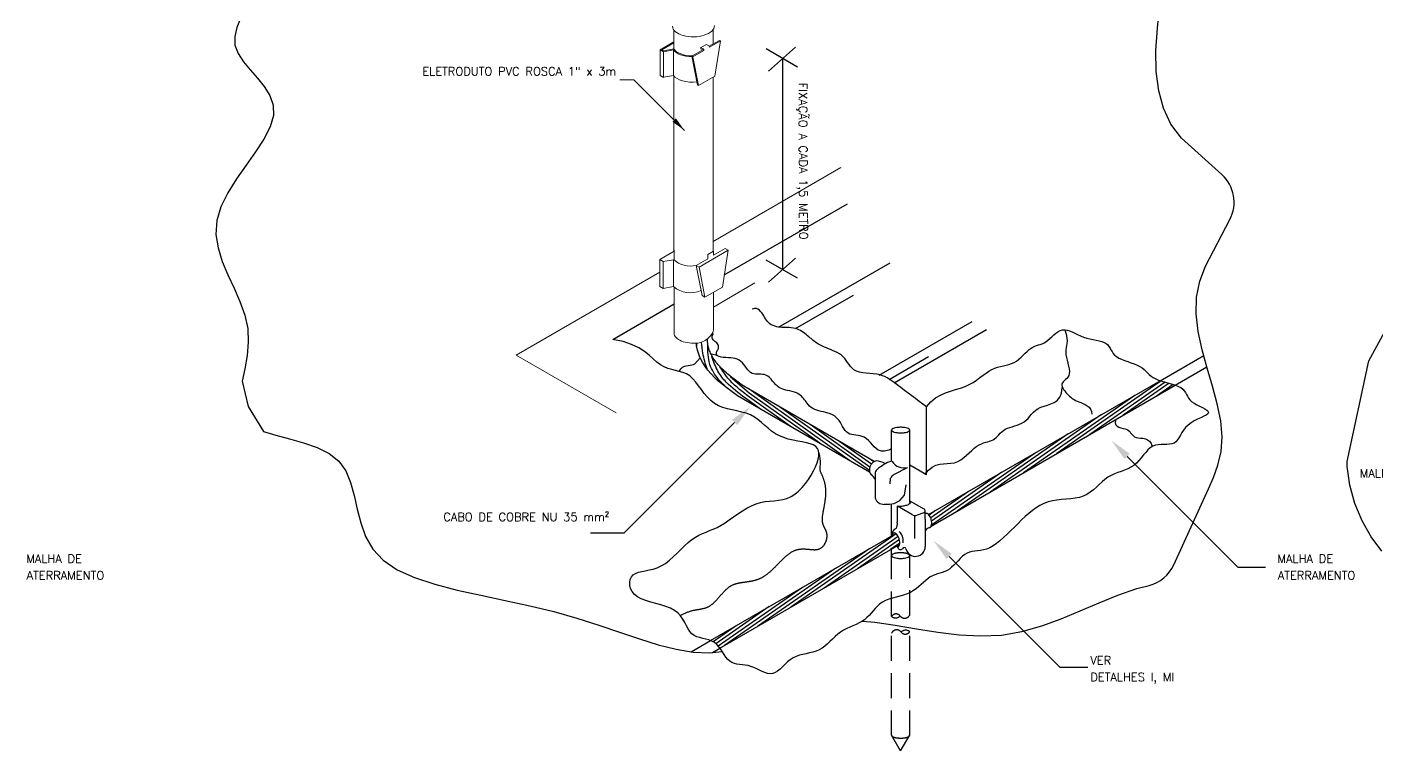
# Paper-space layout 'Layout4' of a CAD drawing. Header units: millimetres. Extents: x 16 to 267, y 19 to 196.
# Drawn here: x 80.6 to 135, y 106.3 to 135.4 of the extents above; entities that cross this region are included whole.
import ezdxf
from ezdxf.enums import TextEntityAlignment as Align

# ---------------------------------------------------------------- set-up
doc = ezdxf.new("R2010")
doc.units = ezdxf.units.MM
doc.linetypes.add('DASHED2', pattern=[9.525, 6.35, -3.175])
doc.linetypes.add('DASHEDX2', pattern=[1.5, 1, -0.5])
for name, color, linetype in [('C01', 1, 'Continuous'), ('C02', 42, 'Continuous'), ('C03', 7, 'Continuous')]:
    doc.layers.add(name, color=color, linetype=linetype)
doc.styles.add('80CL', font='romans.shx', dxfattribs={"height": 2})

psp = doc.layouts.new('Layout4')

# ---------------------------------------------------------------- linework, layer by layer
at = {"layer": 'C01'}
for p, q in [((111.616, 133.799), (110.347, 134.532)), ((111.535, 134.609), (110.436, 133.64)), ((111.012, 134.148), (111.012, 125.647)), ((111.616, 125.299), (110.347, 126.032)), ((111.535, 126.109), (110.436, 125.139)), ((110.85, 123.336), (115.339, 125.927)), ((111.533, 123.275), (113.871, 124.625)), ((114.901, 121.403), (118.643, 123.563)), ((115.507, 121.09), (119.222, 123.235)), ((115.296, 121.227), (116.882, 122.143)), ((109.662, 120.679), (108.911, 121.324)), ((113.703, 117.967), (109.737, 120.785)), ((126.262, 121.164), (122.054, 118.239)), ((126.42, 121.116), (123.393, 119.012)), ((126.583, 121.071), (124.731, 119.785)), ((126.742, 121.025), (126.07, 120.557)), ((110.124, 120.033), (109.512, 120.468)), ((111.317, 119.344), (109.587, 120.573)), ((112.51, 118.655), (109.662, 120.679)), ((125.198, 120.582), (120.715, 117.466)), ((114.505, 117.556), (110.93, 120.096)), ((123.859, 119.809), (119.376, 116.693)), ((124.834, 119.856), (124.731, 119.785)), ((114.527, 117.699), (112.123, 119.407)), ((114.586, 117.816), (113.316, 118.718)), ((122.52, 119.036), (118.038, 115.92)), ((114.68, 117.908), (114.509, 118.029)), ((121.182, 118.263), (117.011, 115.364)), ((119.843, 117.49), (117.014, 115.523)), ((118.504, 116.717), (116.977, 115.655)), ((117.166, 115.944), (116.911, 115.767)), ((115.591, 115.007), (111.344, 112.055)), ((115.669, 114.904), (112.683, 112.828)), ((115.715, 114.779), (114.022, 113.601)), ((114.527, 114.425), (110.005, 111.282)), ((115.731, 114.632), (115.36, 114.374)), ((113.149, 113.626), (108.667, 110.51)), ((111.811, 112.853), (108.415, 110.492)), ((110.472, 112.08), (108.323, 110.586)), ((109.133, 111.307), (108.209, 110.665))]:
    psp.add_line(p, q, dxfattribs=at)
at = {"layer": 'C01', "linetype": 'DASHED2'}
for p, q in [((126.226, 121.176), (127.978, 122.187)), ((126.83, 120.996), (128.103, 121.731)), ((107.323, 110.262), (108.105, 110.713)), ((108.184, 110.231), (108.484, 110.404))]:
    psp.add_line(p, q, dxfattribs=at)
at = {"layer": 'C01', "linetype": 'DASHEDX2'}
for p, q in [((115.4, 111.682), (115.4, 114.132)), ((116.129, 111.74), (116.129, 114.132)), ((115.4, 106.899), (115.4, 111.016)), ((116.129, 106.899), (116.129, 111.074)), ((115.765, 106.267), (115.4, 106.899)), ((115.765, 106.267), (116.129, 106.899))]:
    psp.add_line(p, q, dxfattribs=at)
at = {"layer": 'C01'}
psp.add_lwpolyline([(114.228, 111.499), (114.719, 111.452), (115.547, 111.328), (116.397, 111.184), (117.259, 111.047), (118.124, 110.942), (118.983, 110.897), (119.827, 110.936), (120.647, 111.077), (121.447, 111.304), (122.23, 111.589), (123.001, 111.909), (123.762, 112.235), (124.519, 112.543), (125.275, 112.806), (125.77, 112.931, 0.227235), (126.765, 113.762), (128.163, 116.818), (128.365, 117.278), (128.544, 117.777), (128.671, 118.32), (128.716, 118.912), (128.658, 119.556), (128.518, 120.24), (128.327, 120.954), (128.116, 121.685), (127.914, 122.422), (127.753, 123.151), (127.664, 123.861), (127.677, 124.539), (127.812, 125.177), (128.046, 125.781), (129.029, 127.666, 0.342423), (128.701, 129.475), (127.074, 130.936), (126.656, 131.502), (126.356, 132.141), (126.162, 132.851), (126.063, 133.628), (126.049, 134.471), (126.106, 135.374), (126.209, 136.325)], format="xyb", dxfattribs=at)
for points in [[(89.184, 135.797), (89.027, 135.401), (88.937, 135.03), (88.946, 134.679), (89.071, 134.343), (89.288, 134.015), (89.56, 133.689), (89.853, 133.358), (90.13, 133.015), (90.354, 132.653), (90.491, 132.267), (90.505, 131.848), (90.371, 131.393), (90.116, 130.905), (89.779, 130.39), (89.398, 129.855), (89.012, 129.304), (88.66, 128.744), (88.38, 128.18), (88.211, 127.619), (88.18, 127.065), (88.266, 126.518), (88.438, 125.976), (88.663, 125.437), (88.91, 124.899), (89.146, 124.361), (89.34, 123.82), (89.46, 123.276), (89.485, 122.728), (89.434, 122.185), (89.342, 121.655), (89.238, 121.151)], [(133.756, 117.921), (134.626, 121.981), (138.801, 129.627)], [(89.238, 121.151), (89.476, 120.136), (90.091, 119.133), (90.597, 118.976), (91.149, 118.829), (91.712, 118.672), (92.254, 118.485), (92.739, 118.247), (93.134, 117.936), (93.415, 117.54), (93.608, 117.071), (93.748, 116.552), (93.871, 116.004), (94.013, 115.449), (94.21, 114.906), (94.498, 114.399), (94.913, 113.947), (95.48, 113.566), (96.185, 113.249), (96.999, 112.981), (97.897, 112.748), (98.852, 112.535), (99.839, 112.33), (100.83, 112.116), (101.799, 111.881), (102.725, 111.616), (103.605, 111.332), (104.442, 111.048), (105.239, 110.78), (105.997, 110.545), (106.72, 110.362), (107.41, 110.247), (108.07, 110.219), (108.574, 110.273)], [(135.147, 114.313), (134.714, 114.883), (134.351, 115.528), (134.067, 116.228), (133.867, 116.965), (133.759, 117.718), (133.756, 117.921)]]:
    psp.add_lwpolyline(points, dxfattribs=at)
at = {"layer": 'C01', "linetype": 'DASHEDX2'}
for points in [[(115.4, 114.132, -0.236645), (115.417, 114.166, -0.085557), (115.507, 114.212, -0.043156), (115.615, 114.236, -0.031861), (115.765, 114.245, -0.031861), (115.914, 114.236, -0.043156), (116.023, 114.212, -0.085557), (116.112, 114.166, -0.236645), (116.129, 114.132)], [(115.4, 106.899, 0.236645), (115.417, 106.865, 0.085557), (115.507, 106.82, 0.043156), (115.615, 106.796, 0.031861), (115.765, 106.787, 0.031861), (115.914, 106.796, 0.043156), (116.023, 106.82, 0.085557), (116.112, 106.865, 0.236645), (116.129, 106.899, 0.236645)]]:
    psp.add_lwpolyline(points, format="xyb", dxfattribs=at)
for centre, radius, start, end in [((115.58, 111.575), 0.209, 37.1382, 149.2376), ((115.562, 111.894), 0.267, 232.6344, 313.7414), ((115.926, 111.837), 0.225, 217.1382, 334.3722), ((115.603, 110.919), 0.225, 37.1382, 154.3722), ((115.968, 110.862), 0.267, 52.6344, 133.7414), ((115.95, 111.181), 0.209, 217.1382, 329.2376)]:
    psp.add_arc(centre, radius, start, end, dxfattribs=at)
at = {"layer": 'C01'}
psp.add_open_spline([(107.55, 122.584), (107.55, 122.618), (107.55, 122.652), (107.55, 122.686)], degree=3, dxfattribs=at)
psp.add_open_spline([(107.966, 121.65), (107.902, 121.859), (107.793, 122.21), (107.753, 122.578), (107.749, 122.728)], degree=3, knots=[0, 0, 0, 0, 0.145363, 0.2448986, 0.2448986, 0.2448986, 0.2448986], dxfattribs=at)
for points in [[(108.791, 120.861), (108.43, 121.229), (108.081, 121.834), (107.996, 122.63)], [(109.512, 120.468), (108.738, 121.114), (108.406, 121.553), (108.165, 122.144)], [(109.587, 120.573), (108.805, 121.281), (108.478, 121.739)]]:
    psp.add_spline(points, degree=3, dxfattribs=at)
at = {"layer": 'C02', "lineweight": 0}
for p, q in [((106.63, 135.295), (106.63, 134.528)), ((108.213, 135.313), (108.213, 134.732)), ((106.63, 133.438), (106.63, 126.38)), ((108.213, 133.4), (108.213, 126.374)), ((106.64, 126.441), (106.64, 126.03)), ((106.64, 124.95), (106.64, 123.083)), ((108.222, 124.733), (108.222, 123.31))]:
    psp.add_line(p, q, dxfattribs=at)
at = {"layer": 'C02', "lineweight": 0, "ltscale": 1.6}
for p, q in [((105.016, 133.293), (104.453, 133.293)), ((107.054, 131.254), (105.016, 133.293))]:
    psp.add_line(p, q, dxfattribs=at)
at = {"layer": 'C02'}
for p, q in [((108.661, 125.433), (113.629, 128.302)), ((104.167, 122.839), (106.64, 124.267)), ((108.381, 122.19), (108.133, 122.241)), ((114.7, 117.919), (109.451, 120.95)), ((116.893, 115.787), (126.226, 121.176)), ((116.994, 115.317), (126.83, 120.996)), ((114.512, 117.499), (109.194, 120.57)), ((116.808, 117.389), (116.808, 120.126)), ((104.62, 115.037), (109.074, 119.492)), ((115.4, 117.938), (115.4, 119.187)), ((116.129, 116.223), (116.129, 119.187)), ((129.343, 113.674), (124.889, 118.129)), ((115.486, 117.393), (116.038, 117.683)), ((116.808, 117.389), (116.129, 117.781)), ((114.739, 117.435), (114.739, 116.446)), ((115.339, 117.029), (115.363, 117.245)), ((115.4, 114.925), (115.4, 116.215)), ((115.627, 116.122), (115.627, 115.484)), ((116.213, 115.786), (115.637, 116.122)), ((116.687, 116.02), (116.144, 116.329)), ((116.448, 115.77), (116.716, 115.867)), ((116.752, 115.601), (116.752, 115.922)), ((116.321, 115.748), (116.321, 114.821)), ((116.752, 115.601), (116.752, 114.499)), ((104.62, 115.037), (103.265, 115.037)), ((108.105, 110.713), (115.57, 115.023)), ((108.484, 110.404), (115.725, 114.584)), ((115.4, 114.132), (115.4, 114.397)), ((122.176, 109.645), (117.721, 114.099)), ((129.343, 113.674), (130.468, 113.674)), ((122.176, 109.645), (123.301, 109.645))]:
    psp.add_line(p, q, dxfattribs=at)
for points in [[(116.808, 120.126), (116.982, 120.326), (117.169, 120.48), (117.368, 120.598), (117.572, 120.689), (117.777, 120.76), (117.98, 120.821), (118.175, 120.879), (118.358, 120.943), (118.527, 121.02), (118.682, 121.107), (118.825, 121.201), (118.958, 121.298), (119.084, 121.393), (119.204, 121.483), (119.322, 121.564), (119.438, 121.632), (119.554, 121.684), (119.671, 121.723), (119.787, 121.753), (119.902, 121.779), (120.015, 121.803), (120.126, 121.83), (120.233, 121.864), (120.335, 121.909), (120.433, 121.968), (120.526, 122.039), (120.615, 122.116), (120.701, 122.198), (120.784, 122.279), (120.864, 122.357), (120.942, 122.427), (121.019, 122.486), (121.095, 122.531), (121.169, 122.565), (121.244, 122.591), (121.318, 122.614), (121.392, 122.637), (121.467, 122.663), (121.542, 122.697), (121.617, 122.742), (121.694, 122.801), (121.772, 122.87), (121.851, 122.944), (121.932, 123.018), (122.016, 123.088), (122.101, 123.149), (122.189, 123.195), (122.28, 123.222), (122.373, 123.227), (122.47, 123.212), (122.571, 123.181), (122.675, 123.138), (122.783, 123.088), (122.896, 123.035), (123.013, 122.982), (123.134, 122.934), (123.261, 122.894), (123.389, 122.861), (123.517, 122.832), (123.641, 122.805), (123.758, 122.777), (123.866, 122.747), (123.962, 122.711), (124.043, 122.667), (124.107, 122.615), (124.157, 122.554), (124.2, 122.488), (124.239, 122.418), (124.28, 122.346), (124.327, 122.276), (124.385, 122.207), (124.459, 122.144), (124.553, 122.087), (124.663, 122.036), (124.785, 121.988), (124.913, 121.943), (125.044, 121.898), (125.172, 121.852), (125.292, 121.803), (125.4, 121.749), (125.492, 121.69), (125.572, 121.627), (125.644, 121.561), (125.712, 121.494), (125.782, 121.428), (125.856, 121.363), (125.941, 121.303), (126.041, 121.248), (126.157, 121.199), (126.288, 121.155), (126.427, 121.114), (126.568, 121.075), (126.707, 121.036), (126.839, 120.994), (126.956, 120.948), (127.056, 120.895), (127.133, 120.835), (127.192, 120.769), (127.238, 120.698), (127.279, 120.624), (127.319, 120.549), (127.364, 120.473), (127.42, 120.4), (127.494, 120.329), (127.588, 120.264), (127.697, 120.202), (127.811, 120.145), (127.923, 120.091), (128.023, 120.039), (128.102, 119.989), (128.153, 119.94), (128.167, 119.892), (128.137, 119.843), (128.07, 119.794), (127.973, 119.741), (127.856, 119.685), (127.726, 119.623), (127.591, 119.554), (127.462, 119.477), (127.344, 119.39), (127.246, 119.293), (127.164, 119.189), (127.095, 119.083), (127.033, 118.979), (126.975, 118.881), (126.916, 118.792), (126.852, 118.719), (126.778, 118.664), (126.691, 118.631), (126.593, 118.614), (126.487, 118.609), (126.375, 118.608), (126.259, 118.607), (126.144, 118.598), (126.031, 118.576), (125.923, 118.536), (125.823, 118.472), (125.728, 118.389), (125.637, 118.291), (125.547, 118.184), (125.455, 118.072), (125.361, 117.962), (125.261, 117.859), (125.154, 117.767), (125.037, 117.691), (124.912, 117.628), (124.782, 117.573), (124.648, 117.523), (124.512, 117.474), (124.377, 117.421), (124.245, 117.36), (124.117, 117.287), (123.996, 117.2), (123.88, 117.101), (123.765, 116.995), (123.649, 116.888), (123.529, 116.783), (123.404, 116.685), (123.269, 116.599), (123.124, 116.529), (122.965, 116.479), (122.795, 116.444), (122.617, 116.421), (122.433, 116.404), (122.247, 116.387), (122.061, 116.367), (121.879, 116.337), (121.703, 116.294), (121.535, 116.233), (121.374, 116.154), (121.22, 116.061), (121.071, 115.954), (120.925, 115.835), (120.782, 115.707), (120.639, 115.571), (120.495, 115.429), (120.35, 115.284), (120.204, 115.138), (120.058, 114.995), (119.912, 114.858), (119.767, 114.732), (119.625, 114.619), (119.487, 114.523), (119.352, 114.447), (119.222, 114.394), (119.097, 114.36), (118.977, 114.338), (118.862, 114.324), (118.751, 114.313), (118.644, 114.297), (118.542, 114.273), (118.444, 114.234), (118.35, 114.176), (118.258, 114.104), (118.169, 114.02), (118.082, 113.929), (117.995, 113.837), (117.907, 113.747), (117.819, 113.665), (117.728, 113.593), (117.634, 113.537), (117.539, 113.492), (117.441, 113.456), (117.343, 113.425), (117.245, 113.395), (117.148, 113.362), (117.052, 113.323), (116.959, 113.273), (116.868, 113.21), (116.778, 113.137), (116.687, 113.056), (116.594, 112.971), (116.496, 112.885), (116.392, 112.802), (116.28, 112.723), (116.157, 112.654), (116.024, 112.595), (115.881, 112.545), (115.734, 112.502), (115.584, 112.46), (115.436, 112.418), (115.293, 112.373), (115.159, 112.321), (115.035, 112.259), (114.926, 112.185), (114.829, 112.101), (114.74, 112.01), (114.656, 111.914), (114.575, 111.818), (114.492, 111.724), (114.404, 111.635), (114.309, 111.554), (114.204, 111.483), (114.09, 111.42), (113.969, 111.363), (113.844, 111.307), (113.717, 111.252), (113.591, 111.192), (113.467, 111.127), (113.347, 111.052), (113.234, 110.967), (113.126, 110.873), (113.022, 110.775), (112.919, 110.675), (112.815, 110.578), (112.709, 110.486), (112.598, 110.405), (112.482, 110.337), (112.358, 110.285), (112.228, 110.245), (112.094, 110.213), (111.958, 110.185), (111.822, 110.156), (111.689, 110.121), (111.559, 110.076), (111.435, 110.017), (111.318, 109.94), (111.209, 109.851), (111.104, 109.755), (111.003, 109.658), (110.905, 109.567), (110.808, 109.487), (110.711, 109.425), (110.612, 109.387), (110.51, 109.377), (110.406, 109.392), (110.299, 109.425), (110.19, 109.471), (110.079, 109.525), (109.966, 109.581), (109.852, 109.633), (109.736, 109.675), (109.619, 109.705), (109.503, 109.724), (109.388, 109.737), (109.276, 109.749), (109.168, 109.764), (109.066, 109.788), (108.97, 109.824), (108.881, 109.878), (108.801, 109.952), (108.727, 110.043), (108.657, 110.145), (108.587, 110.253), (108.516, 110.362), (108.439, 110.465), (108.356, 110.558), (108.261, 110.636), (108.155, 110.695), (108.04, 110.738), (107.919, 110.771), (107.795, 110.8), (107.673, 110.831), (107.557, 110.869), (107.449, 110.919), (107.353, 110.988), (107.272, 111.08), (107.201, 111.189), (107.134, 111.312), (107.066, 111.442), (106.99, 111.574), (106.901, 111.703), (106.792, 111.823), (106.659, 111.928), (106.496, 112.015), (106.311, 112.086), (106.11, 112.148), (105.903, 112.204), (105.696, 112.26), (105.499, 112.32), (105.318, 112.389), (105.163, 112.472), (105.039, 112.573), (104.947, 112.687), (104.885, 112.81), (104.853, 112.935), (104.849, 113.058), (104.871, 113.173), (104.92, 113.275), (104.992, 113.358), (105.087, 113.419), (105.202, 113.463), (105.333, 113.496), (105.478, 113.524), (105.633, 113.554), (105.794, 113.593), (105.959, 113.646), (106.124, 113.721), (106.287, 113.822), (106.447, 113.945), (106.604, 114.083), (106.759, 114.23), (106.911, 114.379), (107.061, 114.524), (107.208, 114.66), (107.353, 114.778), (107.497, 114.876), (107.639, 114.955), (107.781, 115.023), (107.925, 115.082), (108.07, 115.14), (108.219, 115.202), (108.371, 115.271), (108.529, 115.355), (108.692, 115.455), (108.86, 115.569), (109.033, 115.691), (109.21, 115.815), (109.389, 115.935), (109.571, 116.047), (109.755, 116.143), (109.939, 116.219), (110.123, 116.272), (110.307, 116.305), (110.488, 116.327), (110.668, 116.343), (110.845, 116.363), (111.018, 116.392), (111.186, 116.438), (111.349, 116.508), (111.506, 116.606), (111.656, 116.731), (111.797, 116.875), (111.929, 117.035), (112.049, 117.204), (112.158, 117.377), (112.252, 117.549), (112.332, 117.714), (112.396, 117.868), (112.442, 118.01), (112.469, 118.139), (112.474, 118.256), (112.456, 118.359), (112.413, 118.45), (112.344, 118.526), (112.247, 118.589), (112.121, 118.639), (111.97, 118.679), (111.801, 118.714), (111.619, 118.747), (111.43, 118.783), (111.24, 118.827), (111.054, 118.882), (110.879, 118.952), (110.718, 119.042), (110.569, 119.146), (110.429, 119.259), (110.293, 119.378), (110.157, 119.496), (110.018, 119.608), (109.872, 119.71), (109.715, 119.796), (109.543, 119.862), (109.361, 119.914), (109.172, 119.957), (108.98, 119.997), (108.789, 120.041), (108.603, 120.094), (108.426, 120.164), (108.261, 120.255), (108.113, 120.372), (107.978, 120.509), (107.854, 120.66), (107.737, 120.818), (107.623, 120.974), (107.509, 121.122), (107.392, 121.255), (107.268, 121.365), (107.135, 121.447), (106.994, 121.507), (106.847, 121.552), (106.696, 121.589), (106.543, 121.626), (106.39, 121.671), (106.239, 121.731), (106.092, 121.813), (105.949, 121.923), (105.801, 122.055), (105.636, 122.2), (105.443, 122.35), (105.212, 122.497), (104.929, 122.633), (104.586, 122.749), (104.167, 122.839)], [(122.373, 123.227), (122.431, 123.05), (122.461, 122.904), (122.47, 122.782), (122.464, 122.679), (122.45, 122.587), (122.432, 122.502), (122.418, 122.417), (122.413, 122.326), (122.422, 122.224), (122.443, 122.114), (122.47, 121.999), (122.499, 121.881), (122.527, 121.766), (122.549, 121.655), (122.561, 121.552), (122.557, 121.461), (122.537, 121.384), (122.502, 121.319), (122.457, 121.265), (122.408, 121.217), (122.359, 121.174), (122.314, 121.132), (122.279, 121.09), (122.258, 121.045), (122.255, 120.994), (122.269, 120.939), (122.295, 120.88), (122.332, 120.82), (122.376, 120.761), (122.425, 120.702), (122.476, 120.647), (122.525, 120.596), (122.572, 120.551), (122.616, 120.511), (122.66, 120.475), (122.706, 120.442), (122.755, 120.412), (122.809, 120.382), (122.871, 120.354), (122.942, 120.324), (123.023, 120.293), (123.11, 120.258), (123.197, 120.216), (123.28, 120.166), (123.354, 120.104), (123.412, 120.029), (123.452, 119.938), (123.466, 119.828)], [(106.847, 121.552), (106.908, 121.648), (106.977, 121.714), (107.051, 121.756), (107.128, 121.779), (107.205, 121.792), (107.281, 121.8), (107.354, 121.809), (107.42, 121.827), (107.479, 121.857), (107.693, 122.095)], [(116.734, 117.394), (116.881, 117.576), (117.033, 117.698), (117.186, 117.774), (117.341, 117.814), (117.494, 117.832), (117.645, 117.84), (117.791, 117.849), (117.931, 117.874), (118.063, 117.923), (118.188, 117.992), (118.307, 118.078), (118.42, 118.173), (118.528, 118.272), (118.631, 118.369), (118.731, 118.459), (118.829, 118.536), (118.924, 118.595), (119.016, 118.639), (119.106, 118.671), (119.192, 118.696), (119.274, 118.717), (119.351, 118.737), (119.424, 118.761), (119.491, 118.792), (119.552, 118.833), (119.61, 118.883), (119.665, 118.939), (119.721, 118.998), (119.778, 119.058), (119.84, 119.116), (119.907, 119.171), (119.982, 119.219), (120.067, 119.259), (120.16, 119.293), (120.257, 119.323), (120.358, 119.353), (120.459, 119.384), (120.558, 119.42), (120.653, 119.464), (120.741, 119.518), (120.821, 119.584), (120.896, 119.659), (120.968, 119.741), (121.042, 119.824), (121.12, 119.907), (121.205, 119.984), (121.302, 120.053), (121.414, 120.111), (121.542, 120.155), (121.68, 120.194), (121.82, 120.238), (121.954, 120.298), (122.075, 120.384), (122.173, 120.507), (122.242, 120.677), (122.273, 120.905)], [(124.42, 119.574), (124.412, 119.476), (124.438, 119.402), (124.489, 119.348), (124.559, 119.309), (124.641, 119.279), (124.728, 119.255), (124.811, 119.232), (124.886, 119.204), (124.945, 119.169), (124.992, 119.127), (125.031, 119.082), (125.066, 119.035), (125.102, 118.99), (125.143, 118.95), (125.192, 118.916), (125.256, 118.891), (125.335, 118.877), (125.427, 118.868), (125.525, 118.857), (125.623, 118.836), (125.715, 118.8), (125.796, 118.741), (125.86, 118.651), (125.9, 118.525)], [(106.889, 111.716), (106.943, 111.748), (106.992, 111.775), (107.039, 111.799), (107.082, 111.819), (107.122, 111.837), (107.16, 111.852), (107.195, 111.865), (107.228, 111.876), (107.26, 111.887), (107.289, 111.896), (107.318, 111.904), (107.345, 111.911), (107.371, 111.918), (107.396, 111.924), (107.421, 111.93), (107.445, 111.935), (107.469, 111.94), (107.493, 111.944), (107.516, 111.949), (107.54, 111.953), (107.563, 111.957), (107.586, 111.961), (107.609, 111.965), (107.631, 111.969), (107.653, 111.972), (107.676, 111.976), (107.697, 111.98), (107.719, 111.984), (107.74, 111.988), (107.762, 111.992), (107.782, 111.997), (107.803, 112.002), (107.824, 112.007), (107.844, 112.012), (107.864, 112.017), (107.883, 112.023), (107.903, 112.029), (107.922, 112.036), (107.941, 112.043), (107.96, 112.05), (107.978, 112.058), (107.996, 112.066), (108.014, 112.075), (108.032, 112.084), (108.049, 112.094), (108.067, 112.104), (108.084, 112.114), (108.1, 112.125), (108.117, 112.136), (108.133, 112.147), (108.15, 112.159), (108.166, 112.172), (108.182, 112.184), (108.197, 112.197), (108.213, 112.21), (108.228, 112.224), (108.243, 112.238), (108.258, 112.252), (108.273, 112.266), (108.288, 112.281), (108.303, 112.295), (108.317, 112.31), (108.332, 112.325), (108.346, 112.341), (108.361, 112.356), (108.375, 112.372), (108.389, 112.387), (108.403, 112.403), (108.417, 112.419), (108.431, 112.435), (108.445, 112.451), (108.459, 112.467), (108.473, 112.483), (108.486, 112.5), (108.5, 112.516), (108.514, 112.532), (108.528, 112.548), (108.542, 112.564), (108.555, 112.58), (108.569, 112.596), (108.583, 112.612), (108.597, 112.627), (108.611, 112.643), (108.625, 112.658), (108.639, 112.674), (108.653, 112.689), (108.667, 112.704), (108.681, 112.719), (108.696, 112.733), (108.71, 112.747), (108.725, 112.762), (108.739, 112.775), (108.754, 112.789), (108.769, 112.802), (108.784, 112.815), (108.799, 112.828), (108.814, 112.84), (108.83, 112.852), (108.845, 112.864), (108.861, 112.875), (108.877, 112.886), (108.893, 112.896), (108.909, 112.907), (108.926, 112.916), (108.943, 112.926), (108.959, 112.934), (108.976, 112.943), (108.994, 112.951), (109.011, 112.959), (109.028, 112.966), (109.046, 112.973), (109.064, 112.98), (109.082, 112.986), (109.1, 112.992), (109.119, 112.998), (109.137, 113.004), (109.156, 113.009), (109.175, 113.014), (109.194, 113.018), (109.213, 113.023), (109.232, 113.027), (109.251, 113.031), (109.271, 113.035), (109.29, 113.039), (109.31, 113.042), (109.33, 113.046), (109.35, 113.049), (109.37, 113.052), (109.39, 113.055), (109.41, 113.058), (109.431, 113.061), (109.451, 113.064), (109.472, 113.067), (109.492, 113.07), (109.513, 113.073), (109.534, 113.076), (109.554, 113.079), (109.575, 113.082), (109.596, 113.085), (109.617, 113.088), (109.638, 113.091), (109.659, 113.094), (109.68, 113.098), (109.701, 113.101), (109.722, 113.105), (109.743, 113.109), (109.764, 113.113), (109.786, 113.117), (109.807, 113.122), (109.828, 113.127), (109.849, 113.132), (109.87, 113.137), (109.892, 113.142), (109.913, 113.148), (109.934, 113.154), (109.955, 113.161), (109.976, 113.167), (109.997, 113.174), (110.018, 113.182), (110.039, 113.19), (110.06, 113.198), (110.081, 113.206), (110.102, 113.216), (110.123, 113.225), (110.143, 113.235), (110.164, 113.245), (110.185, 113.256), (110.205, 113.267), (110.226, 113.279), (110.246, 113.291), (110.267, 113.304), (110.287, 113.317), (110.307, 113.33), (110.327, 113.344), (110.347, 113.359), (110.367, 113.373), (110.387, 113.389), (110.407, 113.404), (110.427, 113.42), (110.446, 113.436), (110.466, 113.452), (110.486, 113.469), (110.505, 113.486), (110.525, 113.503), (110.544, 113.521), (110.564, 113.539), (110.583, 113.557), (110.602, 113.575), (110.621, 113.593), (110.64, 113.611), (110.66, 113.63), (110.679, 113.649), (110.698, 113.668), (110.717, 113.687), (110.735, 113.706), (110.754, 113.725), (110.773, 113.744), (110.792, 113.763), (110.811, 113.782), (110.829, 113.801), (110.848, 113.82), (110.867, 113.839), (110.885, 113.858), (110.904, 113.877), (110.922, 113.896), (110.941, 113.914), (110.959, 113.933), (110.978, 113.951), (110.996, 113.969), (111.014, 113.987), (111.033, 114.005), (111.051, 114.023), (111.069, 114.04), (111.087, 114.057), (111.106, 114.074), (111.124, 114.091), (111.142, 114.107), (111.16, 114.123), (111.178, 114.138), (111.197, 114.154), (111.215, 114.168), (111.233, 114.183), (111.251, 114.197), (111.269, 114.211), (111.287, 114.224), (111.305, 114.237), (111.323, 114.249), (111.341, 114.261), (111.359, 114.272), (111.377, 114.283), (111.395, 114.293), (111.413, 114.303), (111.431, 114.312), (111.449, 114.321), (111.467, 114.329), (111.485, 114.337), (111.503, 114.344), (111.521, 114.35), (111.539, 114.357), (111.557, 114.362), (111.575, 114.368), (111.593, 114.373), (111.611, 114.377), (111.629, 114.381), (111.646, 114.385), (111.664, 114.388), (111.682, 114.391), (111.699, 114.393), (111.717, 114.395), (111.735, 114.397), (111.752, 114.399), (111.769, 114.4), (111.787, 114.401), (111.804, 114.401), (111.821, 114.402), (111.839, 114.402), (111.856, 114.402), (111.873, 114.402), (111.89, 114.401), (111.907, 114.401), (111.923, 114.4), (111.94, 114.399), (111.957, 114.398), (111.973, 114.397), (111.99, 114.396), (112.006, 114.394), (112.022, 114.393), (112.039, 114.391), (112.055, 114.39), (112.071, 114.388), (112.086, 114.387), (112.102, 114.385), (112.118, 114.384), (112.133, 114.382), (112.148, 114.381), (112.164, 114.379), (112.179, 114.378), (112.194, 114.377), (112.209, 114.375), (112.223, 114.374), (112.238, 114.374), (112.252, 114.373), (112.266, 114.372), (112.281, 114.372), (112.295, 114.372), (112.308, 114.372), (112.322, 114.372), (112.335, 114.373), (112.349, 114.373), (112.362, 114.374), (112.375, 114.376), (112.388, 114.377), (112.4, 114.379), (112.413, 114.381), (112.425, 114.384), (112.437, 114.387), (112.449, 114.39), (112.461, 114.394), (112.472, 114.397), (112.484, 114.402), (112.495, 114.406), (112.506, 114.411), (112.517, 114.416), (112.527, 114.422), (112.538, 114.428), (112.548, 114.434), (112.558, 114.44), (112.568, 114.447), (112.577, 114.454), (112.587, 114.461), (112.596, 114.468), (112.605, 114.476), (112.614, 114.484), (112.622, 114.492), (112.631, 114.501), (112.639, 114.509), (112.647, 114.518), (112.655, 114.527), (112.663, 114.537), (112.67, 114.546), (112.678, 114.556), (112.685, 114.565), (112.691, 114.575), (112.698, 114.585), (112.705, 114.596), (112.711, 114.606), (112.717, 114.617), (112.723, 114.627), (112.728, 114.638), (112.734, 114.649), (112.739, 114.66), (112.744, 114.671), (112.749, 114.682), (112.754, 114.693), (112.758, 114.704), (112.762, 114.715), (112.766, 114.727), (112.77, 114.738), (112.774, 114.749), (112.777, 114.761), (112.78, 114.772), (112.783, 114.784), (112.786, 114.795), (112.788, 114.806), (112.791, 114.818), (112.793, 114.829), (112.795, 114.84), (112.797, 114.851), (112.798, 114.863), (112.799, 114.874), (112.8, 114.885), (112.801, 114.896), (112.802, 114.907), (112.802, 114.917), (112.802, 114.928), (112.802, 114.939), (112.802, 114.949), (112.802, 114.959), (112.801, 114.969), (112.8, 114.98), (112.799, 114.989), (112.798, 114.999), (112.796, 115.009), (112.795, 115.019), (112.793, 115.028), (112.791, 115.037), (112.789, 115.046), (112.786, 115.056), (112.784, 115.065), (112.781, 115.073), (112.778, 115.082), (112.775, 115.091), (112.772, 115.1), (112.769, 115.108), (112.766, 115.117), (112.762, 115.125), (112.759, 115.133), (112.755, 115.142), (112.751, 115.15), (112.748, 115.158), (112.744, 115.167), (112.74, 115.175), (112.736, 115.183), (112.732, 115.191), (112.728, 115.2), (112.723, 115.208), (112.719, 115.216), (112.715, 115.224), (112.711, 115.233), (112.707, 115.241), (112.703, 115.249), (112.698, 115.258), (112.694, 115.266), (112.69, 115.275), (112.686, 115.283), (112.682, 115.292), (112.678, 115.301), (112.674, 115.31), (112.67, 115.319), (112.666, 115.328), (112.662, 115.337), (112.659, 115.346), (112.655, 115.356), (112.651, 115.365), (112.648, 115.375), (112.645, 115.385), (112.642, 115.394), (112.639, 115.405), (112.636, 115.415), (112.633, 115.425), (112.63, 115.436), (112.628, 115.447), (112.625, 115.458), (112.623, 115.469), (112.621, 115.48), (112.62, 115.492), (112.618, 115.503), (112.617, 115.515), (112.615, 115.528), (112.614, 115.54), (112.614, 115.553), (112.613, 115.566), (112.613, 115.579), (112.613, 115.592), (112.613, 115.606), (112.613, 115.62), (112.614, 115.634), (112.614, 115.648), (112.615, 115.663), (112.616, 115.678), (112.618, 115.693), (112.619, 115.708), (112.621, 115.724), (112.623, 115.739), (112.625, 115.755), (112.627, 115.772), (112.63, 115.788), (112.632, 115.805), (112.635, 115.821), (112.638, 115.838), (112.64, 115.856), (112.643, 115.873), (112.647, 115.891), (112.65, 115.908), (112.653, 115.926), (112.656, 115.944), (112.66, 115.963), (112.663, 115.981), (112.667, 116), (112.67, 116.018), (112.674, 116.037), (112.678, 116.056), (112.681, 116.075), (112.685, 116.094), (112.688, 116.114), (112.692, 116.133), (112.696, 116.153), (112.699, 116.172), (112.703, 116.192), (112.706, 116.212), (112.71, 116.232), (112.713, 116.252), (112.716, 116.272), (112.719, 116.293), (112.723, 116.313), (112.726, 116.333), (112.729, 116.354), (112.731, 116.374), (112.734, 116.395), (112.737, 116.415), (112.739, 116.436), (112.741, 116.457), (112.744, 116.478), (112.746, 116.498), (112.747, 116.519), (112.749, 116.54), (112.75, 116.561), (112.752, 116.582), (112.753, 116.603), (112.753, 116.624), (112.754, 116.644), (112.754, 116.665), (112.755, 116.686), (112.754, 116.707), (112.754, 116.728), (112.753, 116.749), (112.753, 116.769), (112.751, 116.79), (112.75, 116.811), (112.748, 116.832), (112.746, 116.852), (112.744, 116.873), (112.741, 116.894), (112.739, 116.914), (112.735, 116.935), (112.732, 116.955), (112.728, 116.976), (112.724, 116.996), (112.72, 117.017), (112.716, 117.037), (112.711, 117.057), (112.706, 117.078), (112.7, 117.098), (112.695, 117.119), (112.689, 117.139), (112.683, 117.159), (112.676, 117.179), (112.67, 117.2), (112.663, 117.22), (112.655, 117.24), (112.648, 117.26), (112.64, 117.281), (112.632, 117.301), (112.624, 117.321), (112.615, 117.341), (112.606, 117.362), (112.597, 117.382), (112.587, 117.402), (112.578, 117.422), (112.568, 117.442), (112.558, 117.463), (112.548, 117.484), (112.539, 117.505), (112.53, 117.529), (112.524, 117.554), (112.519, 117.582), (112.517, 117.613), (112.517, 117.648), (112.521, 117.687), (112.526, 117.733), (112.53, 117.787), (112.532, 117.853), (112.53, 117.932), (112.521, 118.028), (112.505, 118.142), (112.478, 118.277)], [(115.103, 116.198), (115.314, 116.207), (115.506, 116.225), (115.726, 116.353), (115.927, 116.573), (115.982, 116.976)]]:
    psp.add_lwpolyline(points, dxfattribs=at)
psp.add_lwpolyline([(115.4, 119.187, 0.236645), (115.417, 119.153, 0.085557), (115.507, 119.107, 0.043156), (115.615, 119.084, 0.031861), (115.765, 119.074, 0.031861), (115.914, 119.084, 0.043156), (116.023, 119.107, 0.085557), (116.112, 119.153, 0.236645), (116.129, 119.187, 0.236645), (116.112, 119.221, 0.085557), (116.023, 119.267, 0.043156), (115.914, 119.29, 0.031861), (115.765, 119.3, 0.031861), (115.615, 119.29, 0.043156), (115.507, 119.267, 0.085557), (115.417, 119.221, 0.236645)], format="xyb", close=True, dxfattribs=at)
for points in [[(114.66, 117.893, 0.057952), (114.605, 117.841, 0.068674), (114.541, 117.736, 0.068674), (114.507, 117.617, 0.094064), (114.513, 117.495, 0.032944)], [(114.514, 117.495, 0.023838), (114.52, 117.474, 0.202617)], [(114.778, 117.944, 0.138403), (114.66, 117.893, 0.080567)], [(115.4, 114.132, 0.236645), (115.417, 114.098, 0.085557), (115.507, 114.053, 0.043156), (115.615, 114.029, 0.031861), (115.765, 114.02, 0.031861), (115.914, 114.029, 0.043156), (116.023, 114.053, 0.085557), (116.112, 114.098, 0.236645), (116.129, 114.132)]]:
    psp.add_lwpolyline(points, format="xyb", dxfattribs=at)
for centre, radius, start, end in [((114.695, 117.527), 0.182, 196.9774, 231.0902), ((114.955, 117.437), 0.216, 130.9727, 180.3857), ((114.768, 117.232), 0.712, 57.3415, 89.2302), ((115.972, 116.266), 1.767, 108.8716, 130.9727), ((115.407, 117.917), 0.0216, 30.6773, 108.8716), ((115.892, 118.205), 0.542, 210.6773, 285.5914), ((114.283, 116.972), 0.509, 26.0254, 54.2765), ((115.645, 117.136), 0.302, 121.8019, 158.9528), ((115.09, 116.57), 0.373, 199.5517, 272.0083), ((115.637, 117.892), 1.77, 269.6946, 270), ((115.637, 117.892), 1.77, 270, 277.0835), ((115.737, 117.09), 0.962, 277.0835, 286.6992), ((115.887, 116.589), 0.439, 286.6992, 305.9145), ((115.887, 115.974), 0.439, 54.0855, 56.4369), ((116.11, 116.281), 0.0591, 0, 54.0855), ((116.11, 116.281), 0.0591, 305.9145, 360), ((116.67, 115.938), 0.0839, 303.2736, 77.8715), ((115.249, 115.418), 0.384, 329.4203, 9.999), ((116.345, 115.992), 0.245, 237.344, 294.8225), ((116.799, 115.754), 0.0804, 105.1108, 122.2096), ((116.799, 115.754), 0.0804, 65.8031, 105.1108), ((116.745, 115.633), 0.213, 41.9471, 65.8031), ((116.632, 115.532), 0.365, 26.9466, 41.9471), ((116.436, 115.432), 0.584, 15.1108, 26.9466), ((116.804, 115.414), 0.213, 324.4186, 348.2746), ((116.436, 115.432), 0.584, 3.275, 15.1108), ((116.656, 115.445), 0.365, 348.2746, 3.275), ((115.645, 115.007), 0.225, 106.98, 191.0583), ((115.51, 114.964), 0.0804, 105.1108, 144.4186), ((115.51, 114.964), 0.0804, 65.8031, 105.1108), ((115.456, 114.843), 0.213, 41.9471, 65.8031), ((115.343, 114.741), 0.365, 26.9466, 41.9471), ((115.147, 114.642), 0.584, 15.1108, 26.9466), ((115.596, 114.908), 0.213, 41.9471, 59.3362), ((115.147, 114.642), 0.584, 3.275, 15.1108), ((115.484, 114.807), 0.365, 26.9466, 41.9471), ((115.288, 114.707), 0.584, 15.1108, 26.9466), ((115.288, 114.707), 0.584, 3.275, 15.1108), ((116.969, 115.023), 0.239, 98.7632, 153.4195), ((116.912, 115.337), 0.0804, 285.1108, 324.4186), ((115.655, 114.514), 0.036, 177.0199, 336.9949), ((115.763, 114.49), 0.115, 185.9772, 315.335), ((115.515, 114.624), 0.213, 324.4186, 348.2746), ((115.367, 114.654), 0.365, 348.2746, 3.275), ((115.912, 114.395), 0.0687, 6.2306, 168.1912), ((115.507, 114.719), 0.365, 348.8072, 3.275), ((116.361, 114.494), 0.392, 193.6166, 0.7094)]:
    psp.add_arc(centre, radius, start, end, dxfattribs=at)
at = {"layer": 'C02', "lineweight": 0}
psp.add_ellipse((107.431, 123.078), major_axis=(-0.791, 0.006), ratio=0.500619, start_param=0.003192, end_param=1.786125, dxfattribs=at)
at = {"layer": 'C02', "lineweight": 0, "extrusion": (0, 0, -1)}
psp.add_ellipse((107.763, 123.078), major_axis=(0.43, 0.301), ratio=0.581893, start_param=0.24565, end_param=2.324059, dxfattribs=at)
at = {"layer": 'C02'}
for points in [[(116.808, 120.126), (115.627, 121.01), (114.944, 121.407), (113.873, 121.618), (113.386, 122.203), (113.021, 122.397), (112.388, 122.69), (112.018, 122.984), (111.544, 123.272), (110.781, 123.347), (110.489, 123.469), (110.172, 123.907), (109.953, 124.078), (109.789, 124.06)], [(115.41, 118.425), (114.948, 118.347), (114.298, 118.899), (113.649, 119.061), (113.227, 119.646), (112.837, 119.873), (112.155, 120.1), (111.928, 120.36), (111.571, 120.685), (111.213, 120.782), (110.923, 120.877), (110.604, 121.162), (110.337, 121.399), (109.785, 121.464), (109.33, 121.951), (109.023, 122.083), (108.615, 122.114), (108.352, 122.231), (108.364, 122.356), (108.421, 122.471), (108.388, 122.666), (108.239, 122.788), (108.17, 122.936), (108.193, 123.023), (108.223, 123.076)]]:
    psp.add_spline(points, degree=3, dxfattribs=at)
for points, knots in [([(109.194, 120.57), (108.761, 120.878), (108.048, 121.383), (107.586, 122.244), (107.537, 122.631), (107.533, 122.685)], [0, 0, 0, 0, 0.3515732, 0.5782548, 0.6148504, 0.6148504, 0.6148504, 0.6148504]), ([(109.459, 120.944), (109.343, 121.026), (109.116, 121.187), (108.816, 121.42), (108.568, 121.645), (108.418, 121.811), (108.29, 121.974), (108.185, 122.13), (108.084, 122.33), (108.03, 122.487), (108, 122.617), (107.987, 122.732), (107.984, 122.82), (107.984, 122.863)], [0, 0, 0, 0, 1.17688, 2.353759, 3.379004, 4.310533, 4.526274, 5.408991, 6.166675, 6.842957, 7.245046, 7.755096, 8.192101, 8.192101, 8.192101, 8.192101])]:
    psp.add_open_spline(points, degree=3, knots=knots, dxfattribs=at)
at = {"layer": 'C02', "lineweight": 0, "ltscale": 1.6}
psp.add_solid([(106.714, 131.738), (106.575, 131.601), (107.054, 131.254)], dxfattribs=at)
at = {"layer": 'C02'}
for points in [[(109.181, 119.386), (108.968, 119.598), (109.71, 120.13)], [(124.782, 118.023), (124.995, 118.235), (124.253, 118.767)], [(117.614, 113.993), (117.827, 114.205), (117.085, 114.738)]]:
    psp.add_solid(points, dxfattribs=at)
at = {"layer": 'C03', "lineweight": 0}
for p, q in [((108.053, 134.64), (108.465, 134.878)), ((108.506, 134.854), (108.465, 134.878)), ((106.63, 134.816), (106.076, 134.496)), ((106.076, 134.496), (106.076, 133.467)), ((106.209, 134.419), (106.076, 134.496)), ((106.63, 134.779), (106.14, 134.496)), ((106.215, 134.453), (106.14, 134.496)), ((106.209, 134.419), (106.61, 134.494)), ((106.209, 134.419), (106.209, 133.389)), ((106.215, 134.453), (106.627, 134.53)), ((106.61, 134.494), (106.61, 133.467)), ((107.353, 134.235), (107.798, 134.492)), ((107.394, 134.212), (107.839, 134.469)), ((107.719, 134.588), (107.941, 134.717)), ((107.812, 134.534), (107.719, 134.588)), ((107.719, 134.538), (107.719, 134.588)), ((107.798, 134.492), (107.719, 134.538)), ((108.034, 134.663), (107.941, 134.717)), ((108.061, 134.597), (108.506, 134.854)), ((108.061, 134.597), (108.061, 134.613)), ((108.506, 134.854), (108.284, 133.441)), ((107.394, 134.212), (107.353, 134.235)), ((107.353, 134.235), (107.575, 133.079)), ((107.394, 134.212), (107.616, 133.055)), ((106.209, 133.389), (106.076, 133.467)), ((106.209, 133.391), (106.61, 133.467)), ((107.616, 133.055), (108.284, 133.441)), ((107.616, 133.055), (107.575, 133.079)), ((108.213, 126.786), (113.359, 129.758)), ((106.64, 126.385), (106.058, 126.049)), ((107.648, 125.751), (108.817, 126.426)), ((107.999, 126.25), (108.232, 126.385)), ((107.999, 126.088), (107.999, 126.25)), ((108.232, 126.223), (108.7, 126.493)), ((108.232, 126.223), (108.232, 126.385)), ((108.817, 126.426), (108.583, 124.941)), ((108.817, 126.426), (108.7, 126.493)), ((106.058, 126.049), (106.058, 124.968)), ((106.198, 125.968), (106.058, 126.049)), ((106.198, 125.968), (106.619, 126.048)), ((106.198, 125.968), (106.198, 124.887)), ((106.619, 126.048), (106.619, 124.968)), ((107.531, 125.818), (107.999, 126.088)), ((107.648, 125.751), (107.531, 125.818)), ((107.531, 125.818), (107.765, 124.603)), ((107.648, 125.751), (107.882, 124.536)), ((100.275, 122.204), (106.058, 125.542)), ((108.222, 124.142), (109.897, 125.109)), ((106.198, 124.887), (106.058, 124.968)), ((106.198, 124.888), (106.619, 124.968)), ((107.882, 124.536), (107.765, 124.603)), ((107.882, 124.536), (108.583, 124.941)), ((104.308, 119.875), (100.275, 122.204))]:
    psp.add_line(p, q, dxfattribs=at)
for centre, radius, start, end in [((107.765, 134.477), 0.0744, 353.8298, 50.7305), ((107.987, 134.605), 0.0744, 353.8298, 50.7305), ((107.292, 126.795), 1.005, 227.9917, 283.7563), ((107.292, 125.715), 1.005, 227.9917, 295.5456)]:
    psp.add_arc(centre, radius, start, end, dxfattribs=at)
at = {"layer": 'C03'}
psp.add_arc((115.618, 114.887), 0.213, 144.4186, 162.6096, dxfattribs=at)
at = {"layer": 'C03', "lineweight": 0}
for centre, major_axis, ratio, start_param, end_param in [((107.416, 135.456), (-0.844, -0.006), 0.516339, 0.016118, 3.165419), ((107.359, 134.625), (-0.791, 0), 0.509483, 0.329863, 1.566094), ((107.38, 134.655), (-0.791, 0), 0.509483, 0.313964, 1.566094), ((107.359, 133.599), (-0.791, 0), 0.509483, 0.329863, 1.816391)]:
    psp.add_ellipse(centre, major_axis=major_axis, ratio=ratio, start_param=start_param, end_param=end_param, dxfattribs=at)

# ---------------------------------------------------------------- texts
at = {"layer": 'C03', "style": '80CL'}
for s, p in [('ELETRODUTO PVC ROSCA 1" x 3m', (104.308, 133.462)), ('CABO DE COBRE NU 35 mm²', (104.022, 115.522)), ('MALHA DE', (82.782, 113.843)), ('MALHA DE', (133.185, 113.843)), ('ATERRAMENTO', (83.68, 113.168)), ('ATERRAMENTO', (134.083, 113.168))]:
    psp.add_text(s, height=0.3375, dxfattribs=at).set_placement(p, align=Align.RIGHT)
psp.add_text('FIXAÇÃO A CADA 1,5 METRO', height=0.3375, rotation=270.2354, dxfattribs=at).set_placement((111.659, 133.174))
for s, p in [('MALHA DE ATERRAMENTO', (134.26, 117.451)), ('VER', (123.408, 109.919)), ('DETALHES I, MI', (123.405, 109.244))]:
    psp.add_text(s, height=0.3375, dxfattribs=at).set_placement(p, align=Align.MIDDLE_LEFT)

doc.saveas('drawing.dxf')
